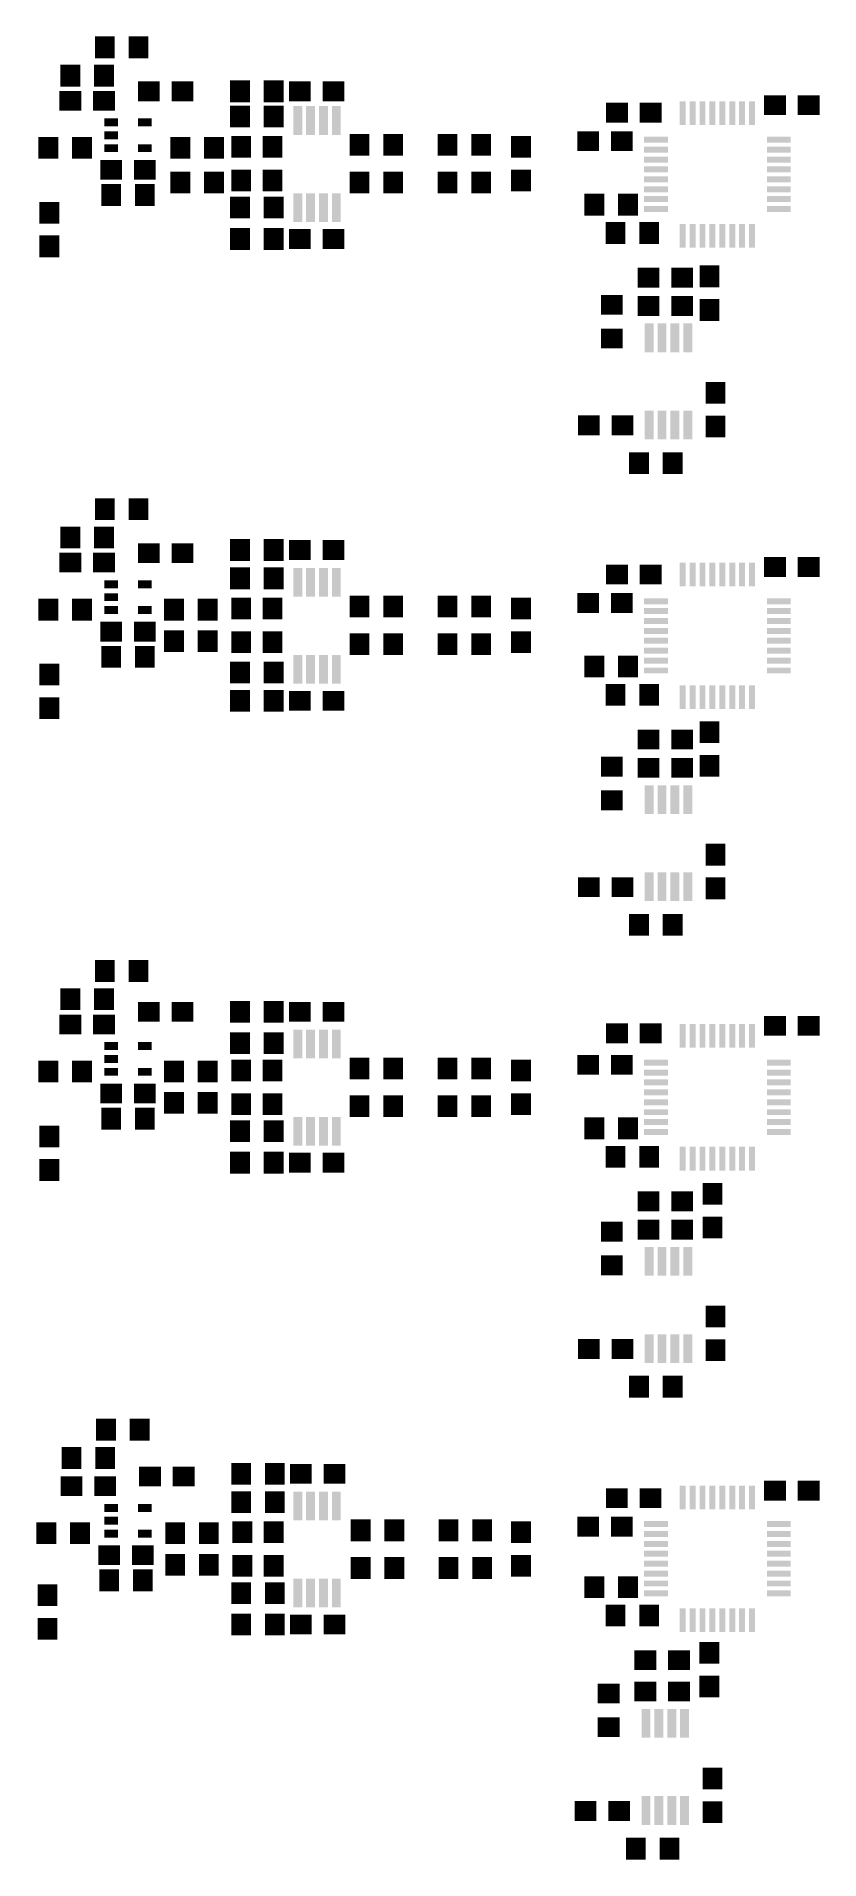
# Model space of a CAD drawing. Extents: x 40 to 79.5, y 4.2 to 96.3.
import ezdxf

# ---------------------------------------------------------------- set-up
doc = ezdxf.new("R2010")
doc.units = 0
doc.layers.add('31', color=253, linetype='CONTINUOUS')

# ---------------------------------------------------------------- blocks, each defined once
blk = doc.blocks.new('RECT')
blk.add_solid([(-0.5, -0.5), (0.5, -0.5), (-0.5, 0.5), (0.5, 0.5)])

msp = doc.modelspace()

# ---------------------------------------------------------------- block references
at = {"layer": '31', "yscale": 1.1}
for p in [(43.4413, 95.7263), (45.1412, 95.7263), (50.2675, 93.5038), (51.9675, 93.5038), (50.2675, 92.2338), (51.9675, 92.2338), (56.3, 90.805), (58, 90.805), (60.745, 90.805), (62.445, 90.805), (40.5838, 90.6463), (42.2838, 90.6463), (47.2512, 90.6463), (48.9513, 90.6463), (47.2512, 88.9), (48.9513, 88.9), (56.3, 88.9), (58, 88.9), (60.745, 88.9), (62.445, 88.9), (43.7587, 88.265), (45.4588, 88.265), (50.2675, 87.63), (51.9675, 87.63), (50.2675, 86.0425), (51.9675, 86.0425), (70.416, 74.7204), (72.1161, 74.7204), (43.4413, 72.39), (45.1412, 72.39), (50.2675, 70.3263), (51.9675, 70.3263), (50.2675, 68.8975), (51.9675, 68.8975), (40.5838, 67.31), (42.2838, 67.31), (46.9338, 67.31), (48.6337, 67.31), (56.3, 67.4688), (58, 67.4688), (60.745, 67.4688), (62.445, 67.4688), (43.7587, 64.9288), (45.4588, 64.9288), (46.9338, 65.7225), (48.6337, 65.7225), (56.3, 65.5637), (58, 65.5637), (60.745, 65.5637), (62.445, 65.5637), (50.2675, 64.135), (51.9675, 64.135), (50.2675, 62.7063), (51.9675, 62.7063), (70.416, 51.3842), (72.1161, 51.3842), (43.4413, 49.0538), (45.1412, 49.0538), (50.2675, 46.99), (51.9675, 46.99), (50.2675, 45.4025), (51.9675, 45.4025), (40.5838, 43.9738), (42.2838, 43.9738), (46.9338, 43.9738), (48.6337, 43.9738), (56.3, 44.1325), (58, 44.1325), (60.745, 44.1325), (62.445, 44.1325), (46.9338, 42.3863), (48.6337, 42.3863), (56.3, 42.2275), (58, 42.2275), (60.745, 42.2275), (62.445, 42.2275), (43.7587, 41.5925), (45.4588, 41.5925), (50.2675, 40.9575), (51.9675, 40.9575), (50.2675, 39.37), (51.9675, 39.37), (70.416, 28.048), (72.1161, 28.048), (43.4984, 25.8763), (45.1984, 25.8763), (50.3247, 23.6474), (52.0247, 23.6474), (50.3247, 22.2187), (52.0247, 22.2187), (40.4885, 20.6439), (42.1885, 20.6439), (46.9909, 20.6439), (48.6909, 20.6439), (56.3572, 20.7899), (58.0572, 20.7899), (60.7958, 20.7899), (62.4958, 20.7899), (46.9909, 19.05), (48.6909, 19.05), (56.3572, 18.8849), (58.0572, 18.8849), (60.7958, 18.8849), (62.4958, 18.8849), (43.6635, 18.2626), (45.3635, 18.2626), (50.3247, 17.6149), (52.0247, 17.6149), (50.3247, 16.0274), (52.0247, 16.0274), (70.2573, 4.7054), (71.9573, 4.7054)]:
    msp.add_blockref('RECT', p, dxfattribs=at)
for p, rotation in [((41.695, 94.2975), 180), ((43.395, 94.2975), 180), ((68.1618, 87.776), 180), ((69.8618, 87.776), 180), ((69.2286, 86.3473), 180), ((70.9286, 86.3473), 180), ((69.0436, 82.7142), 90), ((69.0436, 81.0142), 90), ((41.695, 70.9613), 180), ((43.395, 70.9613), 180), ((68.1618, 64.4398), 180), ((69.8618, 64.4398), 180), ((69.2286, 63.0047), 180), ((70.9286, 63.0047), 180), ((69.0436, 59.378), 90), ((69.0436, 57.678), 90), ((41.695, 47.625), 180), ((43.395, 47.625), 180), ((68.1618, 41.1035), 180), ((69.8618, 41.1035), 180), ((69.2286, 39.6684), 180), ((70.9286, 39.6684), 180), ((69.0436, 35.883), 90), ((69.0436, 34.1829), 90), ((41.7522, 24.4475), 180), ((43.4522, 24.4475), 180), ((68.1618, 17.9197), 180), ((69.8618, 17.9197), 180), ((69.2286, 16.4846), 180), ((70.9286, 16.4846), 180), ((68.8848, 12.5404), 90), ((68.8848, 10.8404), 90)]:
    msp.add_blockref('RECT', p, dxfattribs=dict(at, rotation=rotation))
at = {"layer": '31', "xscale": 1.1}
for p, rotation in [((45.6638, 93.5038), 180), ((47.3638, 93.5038), 180), ((41.695, 93.0275), 180), ((43.395, 93.0275), 180), ((77.2804, 92.8053), 180), ((78.9804, 92.8053), 180), ((50.3238, 90.7025), 270), ((51.9113, 90.7025), 270), ((64.4525, 90.7025), 270), ((50.3238, 89.0025), 270), ((51.9113, 89.0025), 270), ((64.4525, 89.0025), 270), ((40.64, 87.3688), 90), ((40.64, 85.6688), 90), ((73.9712, 84.1557), 270), ((73.9712, 82.4557), 270), ((74.2823, 78.2692), 270), ((74.2823, 76.5692), 270), ((41.695, 69.6912), 180), ((43.395, 69.6912), 180), ((45.6638, 70.1675), 180), ((47.3638, 70.1675), 180), ((77.2804, 69.469), 180), ((78.9804, 69.469), 180), ((50.3238, 67.3663), 270), ((51.9113, 67.3663), 270), ((64.4525, 67.3663), 270), ((50.3238, 65.6663), 270), ((51.9113, 65.6663), 270), ((64.4525, 65.6663), 270), ((40.64, 64.0325), 90), ((40.64, 62.3325), 90), ((73.9712, 61.1242), 270), ((73.9712, 59.4242), 270), ((74.2823, 54.933), 270), ((74.2823, 53.233), 270), ((45.6638, 46.99), 180), ((47.3638, 46.99), 180), ((41.695, 46.355), 180), ((43.395, 46.355), 180), ((77.2804, 46.2852), 180), ((78.9804, 46.2852), 180), ((50.3238, 44.03), 270), ((51.9113, 44.03), 270), ((64.4525, 44.03), 270), ((50.3238, 42.33), 270), ((51.9113, 42.33), 270), ((64.4525, 42.33), 270), ((40.64, 40.6962), 90), ((40.64, 38.9963), 90), ((74.1236, 37.788), 270), ((74.1236, 36.0879), 270), ((74.2823, 31.5967), 270), ((74.2823, 29.8967), 270), ((45.7209, 23.5077), 180), ((47.4209, 23.5077), 180), ((41.7522, 23.0251), 180), ((43.4522, 23.0251), 180), ((77.2804, 22.7965), 180), ((78.9804, 22.7965), 180), ((50.3809, 20.6938), 270), ((51.9684, 20.6938), 270), ((64.4525, 20.6938), 270), ((50.3809, 18.9938), 270), ((51.9684, 18.9938), 270), ((64.4525, 18.9938), 270), ((40.5448, 17.5124), 90), ((40.5448, 15.8124), 90), ((73.9648, 14.6041), 270), ((73.9648, 12.9041), 270), ((74.1236, 8.2541), 270), ((74.1236, 6.5541), 270)]:
    msp.add_blockref('RECT', p, dxfattribs=dict(at, rotation=rotation))
for p in [(53.2838, 93.5038), (54.9838, 93.5038), (69.3048, 92.4243), (71.0048, 92.4243), (67.8507, 90.9828), (69.5507, 90.9828), (43.7587, 89.535), (45.4588, 89.535), (53.2838, 86.0425), (54.9838, 86.0425), (70.8923, 84.0867), (72.5923, 84.0867), (70.8923, 82.6579), (72.5923, 82.6579), (67.8761, 76.6255), (69.5761, 76.6255), (53.2838, 70.3263), (54.9838, 70.3263), (69.3048, 69.088), (71.0048, 69.088), (67.8507, 67.6466), (69.5507, 67.6466), (43.7587, 66.1988), (45.4588, 66.1988), (53.2838, 62.7063), (54.9838, 62.7063), (70.8923, 60.7505), (72.5923, 60.7505), (70.8923, 59.3217), (72.5923, 59.3217), (67.8761, 53.2892), (69.5761, 53.2892), (53.2838, 46.99), (54.9838, 46.99), (69.3048, 45.9042), (71.0048, 45.9042), (67.8507, 44.3103), (69.5507, 44.3103), (43.7587, 42.8625), (45.4588, 42.8625), (53.2838, 39.37), (54.9838, 39.37), (70.8923, 37.4142), (72.5923, 37.4142), (70.8923, 35.9855), (72.5923, 35.9855), (67.8761, 29.953), (69.5761, 29.953), (53.3409, 23.6474), (55.0409, 23.6474), (69.2985, 22.4155), (70.9985, 22.4155), (67.8507, 20.9741), (69.5507, 20.9741), (43.6635, 19.5326), (45.3635, 19.5326), (53.3409, 16.0274), (55.0409, 16.0274), (70.7336, 14.2304), (72.4335, 14.2304), (70.7336, 12.6429), (72.4335, 12.6429), (67.7173, 6.6104), (69.4173, 6.6104)]:
    msp.add_blockref('RECT', p, dxfattribs=at)
at = {"layer": '31'}
for p, xscale, yscale, rotation in [((43.7587, 91.9313), 0.4, 0.7, 270), ((45.4588, 91.9313), 0.4, 0.7, 270), ((53.1813, 92.03), 1.45, 0.45, 90), ((53.8313, 92.03), 1.45, 0.45, 90), ((54.4813, 92.03), 1.45, 0.45, 90), ((55.1313, 92.03), 1.45, 0.45, 90), ((72.6212, 92.4064), 1.2, 0.3, 90), ((73.1212, 92.4064), 1.2, 0.3, 90), ((73.6212, 92.4064), 1.2, 0.3, 90), ((74.1212, 92.4064), 1.2, 0.3, 90), ((74.6212, 92.4064), 1.2, 0.3, 90), ((75.1212, 92.4064), 1.2, 0.3, 90), ((75.6212, 92.4064), 1.2, 0.3, 90), ((76.1212, 92.4064), 1.2, 0.3, 90), ((43.7587, 91.2812), 0.4, 0.7, 270), ((71.2712, 91.0564), 1.2, 0.3, 180), ((77.4712, 91.0564), 1.2, 0.3, 180), ((43.7587, 90.6313), 0.4, 0.7, 270), ((45.4588, 90.6313), 0.4, 0.7, 270), ((71.2712, 90.5564), 1.2, 0.3, 180), ((77.4712, 90.5564), 1.2, 0.3, 180), ((71.2712, 90.0564), 1.2, 0.3, 180), ((71.2712, 89.5564), 1.2, 0.3, 180), ((77.4712, 90.0564), 1.2, 0.3, 180), ((77.4712, 89.5564), 1.2, 0.3, 180), ((71.2712, 89.0564), 1.2, 0.3, 180), ((71.2712, 88.5564), 1.2, 0.3, 180), ((77.4712, 89.0564), 1.2, 0.3, 180), ((77.4712, 88.5564), 1.2, 0.3, 180), ((53.1813, 87.63), 1.45, 0.45, 90), ((53.8313, 87.63), 1.45, 0.45, 90), ((54.4813, 87.63), 1.45, 0.45, 90), ((55.1313, 87.63), 1.45, 0.45, 90), ((71.2712, 88.0564), 1.2, 0.3, 180), ((71.2712, 87.5564), 1.2, 0.3, 180), ((77.4712, 88.0564), 1.2, 0.3, 180), ((77.4712, 87.5564), 1.2, 0.3, 180), ((72.6212, 86.2064), 1.2, 0.3, 90), ((73.1212, 86.2064), 1.2, 0.3, 90), ((73.6212, 86.2064), 1.2, 0.3, 90), ((74.1212, 86.2064), 1.2, 0.3, 90), ((74.6212, 86.2064), 1.2, 0.3, 90), ((75.1212, 86.2064), 1.2, 0.3, 90), ((75.6212, 86.2064), 1.2, 0.3, 90), ((76.1212, 86.2064), 1.2, 0.3, 90), ((53.1813, 68.6938), 1.45, 0.45, 90), ((53.8313, 68.6938), 1.45, 0.45, 90), ((54.4813, 68.6938), 1.45, 0.45, 90), ((55.1313, 68.6938), 1.45, 0.45, 90), ((72.6212, 69.0892), 1.2, 0.3, 90), ((73.1212, 69.0892), 1.2, 0.3, 90), ((73.6212, 69.0892), 1.2, 0.3, 90), ((74.1212, 69.0892), 1.2, 0.3, 90), ((74.6212, 69.0892), 1.2, 0.3, 90), ((75.1212, 69.0892), 1.2, 0.3, 90), ((75.6212, 69.0892), 1.2, 0.3, 90), ((76.1212, 69.0892), 1.2, 0.3, 90), ((43.7587, 68.595), 0.4, 0.7, 270), ((45.4588, 68.595), 0.4, 0.7, 270), ((43.7587, 67.945), 0.4, 0.7, 270), ((43.7587, 67.295), 0.4, 0.7, 270), ((45.4588, 67.295), 0.4, 0.7, 270), ((71.2712, 67.7392), 1.2, 0.3, 180), ((71.2712, 67.2392), 1.2, 0.3, 180), ((77.4712, 67.7392), 1.2, 0.3, 180), ((77.4712, 67.2392), 1.2, 0.3, 180), ((71.2712, 66.7392), 1.2, 0.3, 180), ((71.2712, 66.2392), 1.2, 0.3, 180), ((77.4712, 66.7392), 1.2, 0.3, 180), ((77.4712, 66.2392), 1.2, 0.3, 180), ((71.2712, 65.7392), 1.2, 0.3, 180), ((77.4712, 65.7392), 1.2, 0.3, 180), ((53.1813, 64.2938), 1.45, 0.45, 90), ((53.8313, 64.2938), 1.45, 0.45, 90), ((54.4813, 64.2938), 1.45, 0.45, 90), ((55.1313, 64.2938), 1.45, 0.45, 90), ((71.2712, 65.2392), 1.2, 0.3, 180), ((71.2712, 64.7392), 1.2, 0.3, 180), ((77.4712, 65.2392), 1.2, 0.3, 180), ((77.4712, 64.7392), 1.2, 0.3, 180), ((71.2712, 64.2392), 1.2, 0.3, 180), ((77.4712, 64.2392), 1.2, 0.3, 180), ((72.6212, 62.8892), 1.2, 0.3, 90), ((73.1212, 62.8892), 1.2, 0.3, 90), ((73.6212, 62.8892), 1.2, 0.3, 90), ((74.1212, 62.8892), 1.2, 0.3, 90), ((74.6212, 62.8892), 1.2, 0.3, 90), ((75.1212, 62.8892), 1.2, 0.3, 90), ((75.6212, 62.8892), 1.2, 0.3, 90), ((76.1212, 62.8892), 1.2, 0.3, 90), ((53.1813, 45.3575), 1.45, 0.45, 90), ((53.8313, 45.3575), 1.45, 0.45, 90), ((54.4813, 45.3575), 1.45, 0.45, 90), ((55.1313, 45.3575), 1.45, 0.45, 90), ((72.6212, 45.772), 1.2, 0.3, 90), ((73.1212, 45.772), 1.2, 0.3, 90), ((73.6212, 45.772), 1.2, 0.3, 90), ((74.1212, 45.772), 1.2, 0.3, 90), ((74.6212, 45.772), 1.2, 0.3, 90), ((75.1212, 45.772), 1.2, 0.3, 90), ((75.6212, 45.772), 1.2, 0.3, 90), ((76.1212, 45.772), 1.2, 0.3, 90), ((43.7587, 45.2587), 0.4, 0.7, 270), ((45.4588, 45.2587), 0.4, 0.7, 270), ((43.7587, 44.6088), 0.4, 0.7, 270), ((71.2712, 44.422), 1.2, 0.3, 180), ((77.4712, 44.422), 1.2, 0.3, 180), ((43.7587, 43.9588), 0.4, 0.7, 270), ((45.4588, 43.9588), 0.4, 0.7, 270), ((71.2712, 43.922), 1.2, 0.3, 180), ((71.2712, 43.422), 1.2, 0.3, 180), ((77.4712, 43.922), 1.2, 0.3, 180), ((77.4712, 43.422), 1.2, 0.3, 180), ((71.2712, 42.922), 1.2, 0.3, 180), ((71.2712, 42.422), 1.2, 0.3, 180), ((77.4712, 42.922), 1.2, 0.3, 180), ((77.4712, 42.422), 1.2, 0.3, 180), ((53.1813, 40.9575), 1.45, 0.45, 90), ((53.8313, 40.9575), 1.45, 0.45, 90), ((54.4813, 40.9575), 1.45, 0.45, 90), ((55.1313, 40.9575), 1.45, 0.45, 90), ((71.2712, 41.922), 1.2, 0.3, 180), ((71.2712, 41.422), 1.2, 0.3, 180), ((77.4712, 41.922), 1.2, 0.3, 180), ((77.4712, 41.422), 1.2, 0.3, 180), ((71.2712, 40.922), 1.2, 0.3, 180), ((77.4712, 40.922), 1.2, 0.3, 180), ((72.6212, 39.572), 1.2, 0.3, 90), ((73.1212, 39.572), 1.2, 0.3, 90), ((73.6212, 39.572), 1.2, 0.3, 90), ((74.1212, 39.572), 1.2, 0.3, 90), ((74.6212, 39.572), 1.2, 0.3, 90), ((75.1212, 39.572), 1.2, 0.3, 90), ((75.6212, 39.572), 1.2, 0.3, 90), ((76.1212, 39.572), 1.2, 0.3, 90), ((72.6212, 22.4548), 1.2, 0.3, 90), ((73.1212, 22.4548), 1.2, 0.3, 90), ((73.6212, 22.4548), 1.2, 0.3, 90), ((74.1212, 22.4548), 1.2, 0.3, 90), ((74.6212, 22.4548), 1.2, 0.3, 90), ((75.1212, 22.4548), 1.2, 0.3, 90), ((75.6212, 22.4548), 1.2, 0.3, 90), ((76.1212, 22.4548), 1.2, 0.3, 90), ((43.7587, 21.9225), 0.4, 0.7, 270), ((45.4588, 21.9225), 0.4, 0.7, 270), ((53.1813, 22.0213), 1.45, 0.45, 90), ((53.8313, 22.0213), 1.45, 0.45, 90), ((54.4813, 22.0213), 1.45, 0.45, 90), ((55.1313, 22.0213), 1.45, 0.45, 90), ((43.7587, 21.2725), 0.4, 0.7, 270), ((71.2712, 21.1048), 1.2, 0.3, 180), ((77.4712, 21.1048), 1.2, 0.3, 180), ((43.7587, 20.6225), 0.4, 0.7, 270), ((45.4588, 20.6225), 0.4, 0.7, 270), ((71.2712, 20.6048), 1.2, 0.3, 180), ((77.4712, 20.6048), 1.2, 0.3, 180), ((71.2712, 20.1048), 1.2, 0.3, 180), ((71.2712, 19.6048), 1.2, 0.3, 180), ((77.4712, 20.1048), 1.2, 0.3, 180), ((77.4712, 19.6048), 1.2, 0.3, 180), ((71.2712, 19.1048), 1.2, 0.3, 180), ((71.2712, 18.6048), 1.2, 0.3, 180), ((77.4712, 19.1048), 1.2, 0.3, 180), ((77.4712, 18.6048), 1.2, 0.3, 180), ((53.1813, 17.6212), 1.45, 0.45, 90), ((53.8313, 17.6212), 1.45, 0.45, 90), ((54.4813, 17.6212), 1.45, 0.45, 90), ((55.1313, 17.6212), 1.45, 0.45, 90), ((71.2712, 18.1048), 1.2, 0.3, 180), ((71.2712, 17.6048), 1.2, 0.3, 180), ((77.4712, 18.1048), 1.2, 0.3, 180), ((77.4712, 17.6048), 1.2, 0.3, 180), ((72.6212, 16.2548), 1.2, 0.3, 90), ((73.1212, 16.2548), 1.2, 0.3, 90), ((73.6212, 16.2548), 1.2, 0.3, 90), ((74.1212, 16.2548), 1.2, 0.3, 90), ((74.6212, 16.2548), 1.2, 0.3, 90), ((75.1212, 16.2548), 1.2, 0.3, 90), ((75.6212, 16.2548), 1.2, 0.3, 90), ((76.1212, 16.2548), 1.2, 0.3, 90)]:
    msp.add_blockref('RECT', p, dxfattribs=dict(at, xscale=xscale, yscale=yscale, rotation=rotation))
at = {"layer": '31', "xscale": 0.45, "yscale": 1.45}
for p in [(70.9261, 81.048), (71.5761, 81.048), (72.2261, 81.048), (72.8761, 81.048), (70.9261, 76.648), (71.5761, 76.648), (72.2261, 76.648), (72.8761, 76.648), (70.9261, 57.7117), (71.5761, 57.7117), (72.2261, 57.7117), (72.8761, 57.7117), (70.9261, 53.3117), (71.5761, 53.3117), (72.2261, 53.3117), (72.8761, 53.3117), (70.9261, 34.3755), (71.5761, 34.3755), (72.2261, 34.3755), (72.8761, 34.3755), (70.9261, 29.9755), (71.5761, 29.9755), (72.2261, 29.9755), (72.8761, 29.9755), (70.7673, 11.0328), (71.4173, 11.0328), (72.0673, 11.0328), (72.7173, 11.0328), (70.7673, 6.6329), (71.4173, 6.6329), (72.0673, 6.6329), (72.7173, 6.6329)]:
    msp.add_blockref('RECT', p, dxfattribs=at)

doc.saveas('drawing.dxf')
